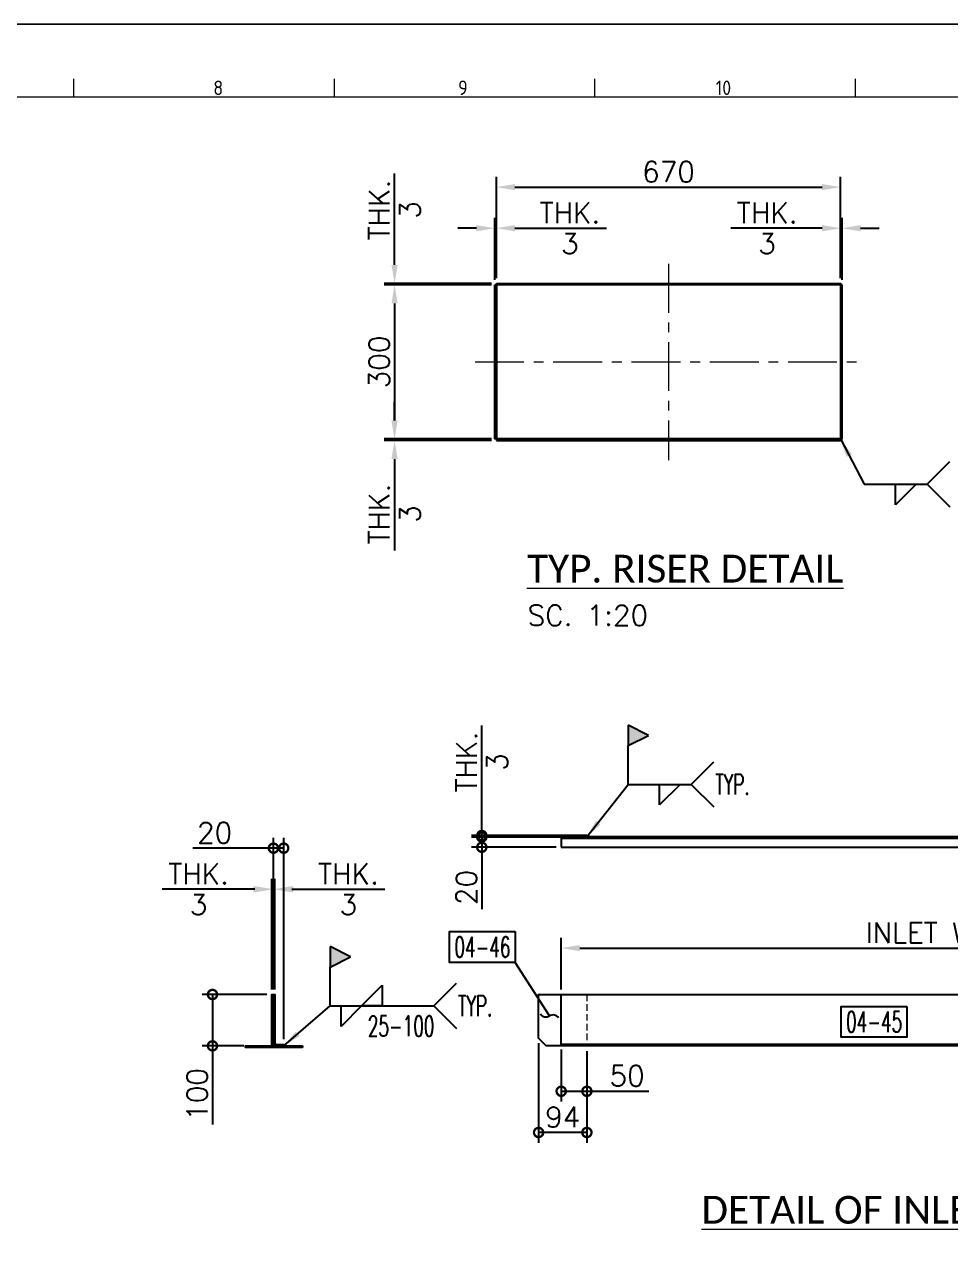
# Model space of a CAD drawing. Header units: inches. Extents: x -15980 to 45789, y -23276 to 2417.
# Drawn here: x 40985 to 42789, y -16766 to -14404 of the extents above; entities that cross this region are included whole.
import ezdxf
from ezdxf.enums import TextEntityAlignment as Align

# ---------------------------------------------------------------- set-up
doc = ezdxf.new("R2010")
doc.units = ezdxf.units.IN
doc.header["$MEASUREMENT"] = 0
doc.linetypes.add('CENTER', pattern=[50.8, 31.75, -6.35, 6.35, -6.35])
doc.linetypes.add('HIDDEN', pattern=[9.525, 6.35, -3.175])
for name, color, linetype, lineweight in [('CADRE', 254, 'Continuous', 5), ('Center line', 181, 'CENTER', 5), ('HIDDEN', 211, 'HIDDEN', 5), ('Plot Plan', 9, 'Continuous', 0), ('TEXT', 2, 'Continuous', 13)]:
    doc.layers.add(name, color=color, linetype=linetype, lineweight=lineweight)
doc.layers.add('dim', color=82, linetype='Continuous')
doc.styles.add('DIM', font='romans.shx')
doc.styles.add('ISO Proportional', font='isocp.shx')
doc.styles.add('ROMANS', font='ROMANS.shx', dxfattribs={"width": 0.9, "bigfont": '@extfont2.shx'})
doc.styles.add('style4', font='calibri.ttf')
doc.dimstyles.new('1x20', dxfattribs={"dimscale": 20, "dimtxt": 2, "dimasz": 1.8, "dimexe": 1, "dimexo": 0.5, "dimgap": 0.5, "dimtad": 1, "dimdsep": 46, "dimtxsty": 'DIM', "dimcen": 0, "dimclrd": 256, "dimclre": 256, "dimclrt": 2, "dimadec": 0, "dimazin": 0, "dimtfac": 1, "dimtmove": 0, "dimatfit": 3, "dimfxl": 0.7, "dimlwd": -1, "dimlwe": -1, "dimarcsym": 1})

# ---------------------------------------------------------------- blocks, each defined once
blk = doc.blocks.new('A$C7fdba84a')
blk.add_lwpolyline([(44, 0), (15, 0), (0, 15), (0, 100), (44, 100)])
at = {"layer": 'HIDDEN', "ltscale": 2}
blk.add_lwpolyline([(44, 100), (94, 100), (94, 0), (44, 0)], dxfattribs=at)
blk = doc.blocks.new('A$C45abd3ff')
for p, q in [((0, 103.5), (1887, 103.5)), ((0, 3.5), (0, 103.5)), ((1887, 103.5), (1887, 3.5)), ((1887, 6.5), (0, 6.5)), ((1887, 3.5), (0, 3.5))]:
    blk.add_line(p, q)
blk.add_arc((943.5, 6.5), 6.5, 0, 180)
blk = doc.blocks.new('A$C12c2955d')
blk.add_lwpolyline([(0, 0), (94, 0), (94, 3), (0, 3)], close=True)
blk = doc.blocks.new('A$Cb98586b9')
for p, q in [((0, 20), (1887, 20)), ((0, 0), (0, 20)), ((0, 17), (1887, 17)), ((1887, 0), (0, 0)), ((1887, 20), (1887, 0))]:
    blk.add_line(p, q)
blk = doc.blocks.new('A$Cc5473681')
for name, p in [('A$C12c2955d', (0, 20)), ('A$Cb98586b9', (44, 0))]:
    blk.add_blockref(name, p)
at = {"xscale": -1}
blk.add_blockref('A$C12c2955d', (1975, 20), dxfattribs=at)
blk = doc.blocks.new('*D972')
at = {"layer": 'Defpoints', "color": 0, "transparency": 16777216}
for p in [(43917.8, -16202.4), (42030.8, -16292.7), (43917.8, -16292.7)]:
    blk.add_point(p, dxfattribs=at)
at = {"layer": 'dim', "transparency": 16777216}
for p, q in [((42030.8, -16282.7), (42030.8, -16182.4)), ((42066.8, -16202.4), (43881.8, -16202.4)), ((43917.8, -16282.7), (43917.8, -16182.4))]:
    blk.add_line(p, q, dxfattribs=at)
for points in [[(42066.8, -16196.4), (42066.8, -16208.4), (42030.8, -16202.4)], [(43881.8, -16196.4), (43881.8, -16208.4), (43917.8, -16202.4)]]:
    blk.add_solid(points, dxfattribs=at)
at = {"layer": 'dim', "color": 2, "transparency": 16777216, "insert": (42974.3, -16172.4), "char_height": 40, "attachment_point": 5, "style": 'DIM'}
blk.add_mtext('INLET WEIR LENGTH=1887', dxfattribs=at)
blk = doc.blocks.new('_DotSmall')
at = {"color": 0, "linetype": 'ByBlock', "const_width": 0.5}
blk.add_lwpolyline([(-0.0625, 0, 1), (0.0625, 0, 1)], format="xyb", close=True, dxfattribs=at)
blk = doc.blocks.new('*D973')
at = {"layer": 'Defpoints', "color": 0, "transparency": 16777216}
for p in [(41876.2, -15983.1), (41996.6, -15983.1), (41996.6, -15986.1)]:
    blk.add_point(p, dxfattribs=at)
at = {"layer": 'dim', "transparency": 16777216}
for p, q in [((41876.2, -15983.1), (41876.2, -15769.2)), ((41986.6, -15983.1), (41856.2, -15983.1)), ((41986.6, -15986.1), (41856.2, -15986.1)), ((41876.2, -15986.1), (41876.2, -15983.1)), ((41876.2, -15986.1), (41876.2, -16022.1))]:
    blk.add_line(p, q, dxfattribs=at)
at = {"layer": 'dim', "transparency": 16777216, "xscale": 36, "yscale": 36, "zscale": 36}
for p, rotation in [((41876.2, -15983.1), 270), ((41876.2, -15986.1), 90)]:
    blk.add_blockref('_DotSmall', p, dxfattribs=dict(at, rotation=rotation))
at = {"layer": 'dim', "color": 2, "transparency": 16777216, "char_height": 40, "attachment_point": 5, "rotation": 90, "style": 'DIM'}
for s, insert in [('THK.', (41846.2, -15840.1)), ('3', (41906.2, -15840.1))]:
    blk.add_mtext(s, dxfattribs=dict(at, insert=insert))
blk = doc.blocks.new('*D974')
at = {"layer": 'Defpoints', "color": 0, "transparency": 16777216}
for p in [(42030.8, -15986.1), (41876.2, -16006.1), (42030.8, -16006.1)]:
    blk.add_point(p, dxfattribs=at)
at = {"layer": 'dim', "transparency": 16777216}
for p, q in [((42020.8, -15986.1), (41856.2, -15986.1)), ((41876.2, -15986.1), (41876.2, -16006.1)), ((42020.8, -16006.1), (41856.2, -16006.1)), ((41876.2, -16006.1), (41876.2, -16126.8))]:
    blk.add_line(p, q, dxfattribs=at)
at = {"layer": 'dim', "transparency": 16777216, "xscale": 36, "yscale": 36, "zscale": 36}
for p, rotation in [((41876.2, -15986.1), 90), ((41876.2, -16006.1), 270)]:
    blk.add_blockref('_DotSmall', p, dxfattribs=dict(at, rotation=rotation))
at = {"layer": 'dim', "color": 2, "transparency": 16777216, "insert": (41846.2, -16084.4), "char_height": 40, "attachment_point": 5, "rotation": 90, "style": 'DIM'}
blk.add_mtext('20', dxfattribs=at)
blk = doc.blocks.new('A$Caa92916d')
h = blk.add_hatch(color=3)
h.dxf.hatch_style = 1
h.paths.add_polyline_path([(0, 40), (0, 0), (40, 20)])
at = {"layer": 'dim'}
for p, q in [((0, 40), (0, 0)), ((40, 20), (0, 40)), ((0, 0), (40, 20))]:
    blk.add_line(p, q, dxfattribs=at)
blk = doc.blocks.new('*D975')
at = {"layer": 'Defpoints', "color": 0, "transparency": 16777216}
for p in [(41986.8, -16377.7), (42080.8, -16392.7), (41986.8, -16561.3)]:
    blk.add_point(p, dxfattribs=at)
at = {"layer": 'dim', "transparency": 16777216}
for p, q in [((41986.8, -16387.7), (41986.8, -16581.3)), ((42080.8, -16402.7), (42080.8, -16581.3)), ((42080.8, -16561.3), (41986.8, -16561.3))]:
    blk.add_line(p, q, dxfattribs=at)
at = {"layer": 'dim', "transparency": 16777216, "xscale": 36, "yscale": 36, "zscale": 36, "rotation": 180}
blk.add_blockref('_DotSmall', (41986.8, -16561.3), dxfattribs=at)
at = {"layer": 'dim', "transparency": 16777216, "xscale": 36, "yscale": 36, "zscale": 36}
blk.add_blockref('_DotSmall', (42080.8, -16561.3), dxfattribs=at)
at = {"layer": 'dim', "color": 2, "transparency": 16777216, "insert": (42033.8, -16531.3), "char_height": 40, "attachment_point": 5, "style": 'DIM'}
blk.add_mtext('94', dxfattribs=at)
blk = doc.blocks.new('*D976')
at = {"layer": 'Defpoints', "color": 0, "transparency": 16777216}
for p in [(42030.8, -16389.7), (42080.8, -16392.7), (42080.8, -16481.1)]:
    blk.add_point(p, dxfattribs=at)
at = {"layer": 'dim', "transparency": 16777216}
for p, q in [((42030.8, -16399.7), (42030.8, -16501.1)), ((42080.8, -16402.7), (42080.8, -16501.1)), ((42030.8, -16481.1), (42080.8, -16481.1)), ((42080.8, -16481.1), (42201.6, -16481.1))]:
    blk.add_line(p, q, dxfattribs=at)
at = {"layer": 'dim', "transparency": 16777216, "xscale": 36, "yscale": 36, "zscale": 36, "rotation": 180}
blk.add_blockref('_DotSmall', (42030.8, -16481.1), dxfattribs=at)
at = {"layer": 'dim', "transparency": 16777216, "xscale": 36, "yscale": 36, "zscale": 36}
blk.add_blockref('_DotSmall', (42080.8, -16481.1), dxfattribs=at)
at = {"layer": 'dim', "color": 2, "transparency": 16777216, "insert": (42159.2, -16451.1), "char_height": 40, "attachment_point": 5, "style": 'DIM'}
blk.add_mtext('50', dxfattribs=at)
blk = doc.blocks.new('A$Cbf4255ed')
blk.add_lwpolyline([(0, 3), (100, 3), (100, 0), (0, 0)], close=True)
blk = doc.blocks.new('A$C4129a3e4')
blk.add_lwpolyline([(20, 0), (6, 0, -0.414214), (0, 6), (0, 100), (3, 100), (3, 6, 0.414214), (6, 3), (20, 3)], format="xyb", close=True)
blk = doc.blocks.new('*D977')
at = {"layer": 'Defpoints', "color": 0, "transparency": 16777216}
for p in [(41470.4, -16007.8), (41470.4, -16292.7), (41490.4, -16389.7)]:
    blk.add_point(p, dxfattribs=at)
at = {"layer": 'dim', "transparency": 16777216}
for p, q in [((41470.4, -16282.7), (41470.4, -15987.8)), ((41490.4, -16379.7), (41490.4, -15987.8)), ((41470.4, -16007.8), (41313.7, -16007.8)), ((41490.4, -16007.8), (41470.4, -16007.8))]:
    blk.add_line(p, q, dxfattribs=at)
at = {"layer": 'dim', "transparency": 16777216, "xscale": 36, "yscale": 36, "zscale": 36, "rotation": 180}
blk.add_blockref('_DotSmall', (41470.4, -16007.8), dxfattribs=at)
at = {"layer": 'dim', "transparency": 16777216, "xscale": 36, "yscale": 36, "zscale": 36}
blk.add_blockref('_DotSmall', (41490.4, -16007.8), dxfattribs=at)
at = {"layer": 'dim', "color": 2, "transparency": 16777216, "insert": (41356, -15977.8), "char_height": 40, "attachment_point": 5, "style": 'DIM'}
blk.add_mtext('20', dxfattribs=at)
blk = doc.blocks.new('*D978')
at = {"layer": 'Defpoints', "color": 0, "transparency": 16777216}
for p in [(41467.4, -16087.8), (41467.4, -16292.7), (41470.4, -16292.7)]:
    blk.add_point(p, dxfattribs=at)
at = {"layer": 'dim', "transparency": 16777216}
for p, q in [((41467.4, -16282.7), (41467.4, -16067.8)), ((41470.4, -16282.7), (41470.4, -16067.8)), ((41431.4, -16087.8), (41253.5, -16087.8)), ((41470.4, -16087.8), (41467.4, -16087.8)), ((41506.4, -16087.8), (41542.4, -16087.8))]:
    blk.add_line(p, q, dxfattribs=at)
for points in [[(41431.4, -16081.8), (41431.4, -16093.8), (41467.4, -16087.8)], [(41506.4, -16081.8), (41506.4, -16093.8), (41470.4, -16087.8)]]:
    blk.add_solid(points, dxfattribs=at)
at = {"layer": 'dim', "color": 2, "transparency": 16777216, "char_height": 40, "attachment_point": 5, "style": 'DIM'}
for s, insert in [('THK.', (41324.5, -16057.8)), ('3', (41324.5, -16117.8))]:
    blk.add_mtext(s, dxfattribs=dict(at, insert=insert))
blk = doc.blocks.new('*D979')
at = {"layer": 'Defpoints', "color": 0, "transparency": 16777216}
for p in [(41351.7, -16292.7), (41467.4, -16292.7), (41422.6, -16392.7)]:
    blk.add_point(p, dxfattribs=at)
at = {"layer": 'dim', "transparency": 16777216}
for p, q in [((41457.4, -16292.7), (41331.7, -16292.7)), ((41351.7, -16292.7), (41351.7, -16392.7)), ((41412.6, -16392.7), (41331.7, -16392.7)), ((41351.7, -16392.7), (41351.7, -16545.9))]:
    blk.add_line(p, q, dxfattribs=at)
at = {"layer": 'dim', "transparency": 16777216, "xscale": 36, "yscale": 36, "zscale": 36}
for p, rotation in [((41351.7, -16292.7), 90), ((41351.7, -16392.7), 270)]:
    blk.add_blockref('_DotSmall', p, dxfattribs=dict(at, rotation=rotation))
at = {"layer": 'dim', "color": 2, "transparency": 16777216, "insert": (41321.7, -16487.3), "char_height": 40, "attachment_point": 5, "rotation": 90, "style": 'DIM'}
blk.add_mtext('100', dxfattribs=at)
blk = doc.blocks.new('*D980')
at = {"layer": 'Defpoints', "color": 0, "transparency": 16777216}
for p in [(41473.4, -16087.8), (41470.4, -16292.7), (41473.4, -16292.7)]:
    blk.add_point(p, dxfattribs=at)
at = {"layer": 'dim', "transparency": 16777216}
for p, q in [((41470.4, -16282.7), (41470.4, -16067.8)), ((41473.4, -16282.7), (41473.4, -16067.8)), ((41434.4, -16087.8), (41398.4, -16087.8)), ((41470.4, -16087.8), (41473.4, -16087.8)), ((41509.4, -16087.8), (41687.3, -16087.8))]:
    blk.add_line(p, q, dxfattribs=at)
for points in [[(41434.4, -16081.8), (41434.4, -16093.8), (41470.4, -16087.8)], [(41509.4, -16081.8), (41509.4, -16093.8), (41473.4, -16087.8)]]:
    blk.add_solid(points, dxfattribs=at)
at = {"layer": 'dim', "color": 2, "transparency": 16777216, "char_height": 40, "attachment_point": 5, "style": 'DIM'}
for s, insert in [('THK.', (41616.4, -16057.8)), ('3', (41616.4, -16117.8))]:
    blk.add_mtext(s, dxfattribs=dict(at, insert=insert))
blk = doc.blocks.new('A$C857603d8')
at = {"ltscale": 5}
blk.add_lwpolyline([(0, 3), (670, 3), (670, 0), (0, 0)], close=True, dxfattribs=at)
blk = doc.blocks.new('A$C65b09659')
at = {"ltscale": 5}
blk.add_lwpolyline([(0, 300), (3, 300), (3, 0), (0, 0)], close=True, dxfattribs=at)
blk = doc.blocks.new('A$Cce54e685')
for name, p in [('A$C65b09659', (0, 3)), ('A$C857603d8', (3, 303))]:
    blk.add_blockref(name, p)
at = {"xscale": -1}
blk.add_blockref('A$C65b09659', (676, 3), dxfattribs=at)
at = {"xscale": -1, "rotation": 180}
blk.add_blockref('A$C857603d8', (3, 3), dxfattribs=at)
blk = doc.blocks.new('*D981')
at = {"layer": 'Defpoints', "color": 0, "transparency": 16777216}
for p in [(42574.8, -14720.9), (41904.8, -14908.2), (42574.8, -14908.2)]:
    blk.add_point(p, dxfattribs=at)
at = {"layer": 'dim', "transparency": 16777216}
for p, q in [((41904.8, -14898.2), (41904.8, -14700.9)), ((42574.8, -14898.2), (42574.8, -14700.9)), ((41940.8, -14720.9), (42538.8, -14720.9))]:
    blk.add_line(p, q, dxfattribs=at)
for points in [[(41940.8, -14714.9), (41940.8, -14726.9), (41904.8, -14720.9)], [(42538.8, -14714.9), (42538.8, -14726.9), (42574.8, -14720.9)]]:
    blk.add_solid(points, dxfattribs=at)
at = {"layer": 'dim', "color": 2, "transparency": 16777216, "insert": (42239.8, -14690.9), "char_height": 40, "attachment_point": 5, "style": 'DIM'}
blk.add_mtext('670', dxfattribs=at)
blk = doc.blocks.new('*D982')
at = {"layer": 'Defpoints', "color": 0, "transparency": 16777216}
for p in [(41901.8, -14800.9), (41901.8, -14911.2), (41904.8, -14908.2)]:
    blk.add_point(p, dxfattribs=at)
at = {"layer": 'dim', "transparency": 16777216}
for p, q in [((41901.8, -14901.2), (41901.8, -14780.9)), ((41904.8, -14898.2), (41904.8, -14780.9)), ((41865.8, -14800.9), (41829.8, -14800.9)), ((41901.8, -14800.9), (41904.8, -14800.9)), ((41940.8, -14800.9), (42118.7, -14800.9))]:
    blk.add_line(p, q, dxfattribs=at)
for points in [[(41865.8, -14794.9), (41865.8, -14806.9), (41901.8, -14800.9)], [(41940.8, -14794.9), (41940.8, -14806.9), (41904.8, -14800.9)]]:
    blk.add_solid(points, dxfattribs=at)
at = {"layer": 'dim', "color": 2, "transparency": 16777216, "char_height": 40, "attachment_point": 5, "style": 'DIM'}
for s, insert in [('THK.', (42047.7, -14770.9)), ('3', (42047.7, -14830.9))]:
    blk.add_mtext(s, dxfattribs=dict(at, insert=insert))
blk = doc.blocks.new('*D983')
at = {"layer": 'Defpoints', "color": 0, "transparency": 16777216}
for p in [(42577.8, -14800.9), (42574.8, -14908.2), (42577.8, -14911.2)]:
    blk.add_point(p, dxfattribs=at)
at = {"layer": 'dim', "transparency": 16777216}
for p, q in [((42574.8, -14898.2), (42574.8, -14780.9)), ((42577.8, -14901.2), (42577.8, -14780.9)), ((42538.8, -14800.9), (42360.9, -14800.9)), ((42577.8, -14800.9), (42574.8, -14800.9)), ((42613.8, -14800.9), (42649.8, -14800.9))]:
    blk.add_line(p, q, dxfattribs=at)
for points in [[(42538.8, -14794.9), (42538.8, -14806.9), (42574.8, -14800.9)], [(42613.8, -14794.9), (42613.8, -14806.9), (42577.8, -14800.9)]]:
    blk.add_solid(points, dxfattribs=at)
at = {"layer": 'dim', "color": 2, "transparency": 16777216, "char_height": 40, "attachment_point": 5, "style": 'DIM'}
for s, insert in [('THK.', (42431.8, -14770.9)), ('3', (42431.8, -14830.9))]:
    blk.add_mtext(s, dxfattribs=dict(at, insert=insert))
blk = doc.blocks.new('*D984')
at = {"layer": 'Defpoints', "color": 0, "transparency": 16777216}
for p in [(41904.8, -14911.2), (41706.3, -15211.2), (41904.8, -15211.2)]:
    blk.add_point(p, dxfattribs=at)
at = {"layer": 'dim', "transparency": 16777216}
for p, q in [((41894.8, -14911.2), (41686.3, -14911.2)), ((41706.3, -14947.2), (41706.3, -15175.2)), ((41894.8, -15211.2), (41686.3, -15211.2))]:
    blk.add_line(p, q, dxfattribs=at)
for points in [[(41700.3, -14947.2), (41712.3, -14947.2), (41706.3, -14911.2)], [(41700.3, -15175.2), (41712.3, -15175.2), (41706.3, -15211.2)]]:
    blk.add_solid(points, dxfattribs=at)
at = {"layer": 'dim', "color": 2, "transparency": 16777216, "insert": (41676.3, -15061.2), "char_height": 40, "attachment_point": 5, "rotation": 90, "style": 'DIM'}
blk.add_mtext('300', dxfattribs=at)
blk = doc.blocks.new('*D985')
at = {"layer": 'Defpoints', "color": 0, "transparency": 16777216}
for p in [(41706.3, -14908.2), (41904.8, -14908.2), (41904.8, -14911.2)]:
    blk.add_point(p, dxfattribs=at)
at = {"layer": 'dim', "transparency": 16777216}
for p, q in [((41706.3, -14872.2), (41706.3, -14694.3)), ((41894.8, -14908.2), (41686.3, -14908.2)), ((41894.8, -14911.2), (41686.3, -14911.2)), ((41706.3, -14911.2), (41706.3, -14908.2)), ((41706.3, -14947.2), (41706.3, -14983.2))]:
    blk.add_line(p, q, dxfattribs=at)
for points in [[(41700.3, -14872.2), (41712.3, -14872.2), (41706.3, -14908.2)], [(41700.3, -14947.2), (41712.3, -14947.2), (41706.3, -14911.2)]]:
    blk.add_solid(points, dxfattribs=at)
at = {"layer": 'dim', "color": 2, "transparency": 16777216, "char_height": 40, "attachment_point": 5, "rotation": 90, "style": 'DIM'}
for s, insert in [('THK.', (41676.3, -14765.3)), ('3', (41736.3, -14765.3))]:
    blk.add_mtext(s, dxfattribs=dict(at, insert=insert))
blk = doc.blocks.new('*D986')
at = {"layer": 'Defpoints', "color": 0, "transparency": 16777216}
for p in [(41904.8, -15211.2), (41706.3, -15214.2), (41904.8, -15214.2)]:
    blk.add_point(p, dxfattribs=at)
at = {"layer": 'dim', "transparency": 16777216}
for p, q in [((41706.3, -15175.2), (41706.3, -15139.2)), ((41894.8, -15211.2), (41686.3, -15211.2)), ((41706.3, -15211.2), (41706.3, -15214.2)), ((41894.8, -15214.2), (41686.3, -15214.2)), ((41706.3, -15250.2), (41706.3, -15428.1))]:
    blk.add_line(p, q, dxfattribs=at)
for points in [[(41700.3, -15175.2), (41712.3, -15175.2), (41706.3, -15211.2)], [(41700.3, -15250.2), (41712.3, -15250.2), (41706.3, -15214.2)]]:
    blk.add_solid(points, dxfattribs=at)
at = {"layer": 'dim', "color": 2, "transparency": 16777216, "char_height": 40, "attachment_point": 5, "rotation": 90, "style": 'DIM'}
for s, insert in [('THK.', (41676.3, -15357.2)), ('3', (41736.3, -15357.2))]:
    blk.add_mtext(s, dxfattribs=dict(at, insert=insert))
blk = doc.blocks.new('A$Ceb6babff')
at = {"layer": 'CADRE', "color": 2}
for p, q in [((4615.8, 7291.7), (4615.8, 7247.5)), ((5250, 7291.7), (5250, 7247.5)), ((5884.2, 7291.7), (5884.2, 7247.5)), ((6518.3, 7291.7), (6518.3, 7247.5))]:
    blk.add_line(p, q, dxfattribs=at)
at = {"layer": 'CADRE', "color": 8}
blk.add_lwpolyline([(0, 0), (10500, 0), (10500, 7424.2), (0, 7424.2)], close=True, dxfattribs=at)
at = {"layer": 'CADRE', "color": 4}
blk.add_lwpolyline([(176.8, 7247.5), (10323.2, 7247.5), (10323.2, 176.8), (176.8, 176.8)], close=True, dxfattribs=at)
at = {"layer": 'Plot Plan', "linetype": 'ByBlock'}
blk.add_lwpolyline([(10500, 0), (0, 0), (0, 7424.2), (10500, 7424.2)], close=True, dxfattribs=at)
at = {"layer": 'CADRE', "color": 2, "style": 'ISO Proportional'}
for s, height, p in [('8', 35.4, (4968, 7269.6)), ('9', 35.4, (5563.5, 7269.6)), ('10', 35.35, (6197.7, 7269.6))]:
    blk.add_text(s, height=height, dxfattribs=at).set_placement(p, align=Align.MIDDLE)

msp = doc.modelspace()

# ---------------------------------------------------------------- linework, layer by layer
for p, q in [((41415.926, -16392.716), (41527.327, -16392.716)), ((41526.693, -16395.716), (41415.292, -16395.716))]:
    msp.add_line(p, q)
at = {"color": 1}
for points in [[(42682.022, -15339.11), (42682.022, -15299.11), (42722.022, -15299.11)], [(42222.515, -15923.584), (42222.515, -15883.584), (42262.515, -15883.584)], [(41682.153, -16274.697), (41682.153, -16314.697), (41642.153, -16314.697)], [(41602.153, -16354.697), (41602.153, -16314.697), (41642.153, -16314.697)]]:
    msp.add_lwpolyline(points, close=True, dxfattribs=at)
for points in [[(41415.926, -16392.716), (41415.581, -16393.009), (41414.86, -16393.62), (41415.944, -16394.307), (41415.427, -16395.543), (41415.292, -16395.716)], [(41527.327, -16392.716), (41526.982, -16393.009), (41526.261, -16393.62), (41527.345, -16394.307), (41526.828, -16395.543), (41526.693, -16395.716)]]:
    msp.add_open_spline(points, degree=3, knots=[0, 0, 0, 0, 1.09598604, 2.28944047, 3.06164214, 3.06164214, 3.06164214, 3.06164214])
at = {"layer": 'Center line', "ltscale": 3}
for p, q in [((42239.763, -14870.125), (42239.763, -15252.347)), ((41862.944, -15061.236), (42616.583, -15061.236))]:
    msp.add_line(p, q, dxfattribs=at)
at = {"layer": 'dim'}
for p, q in [((42743.466, -15299.11), (42787.497, -15255.078)), ((42743.466, -15299.11), (42787.497, -15343.142)), ((42160.992, -15883.584), (42160.992, -15808.169)), ((42283.958, -15883.584), (42327.99, -15839.553)), ((42283.958, -15883.584), (42327.99, -15927.616)), ((41580.631, -16314.697), (41580.631, -16239.282)), ((41782.912, -16314.697), (41826.944, -16270.665)), ((41782.912, -16314.697), (41826.944, -16358.729))]:
    msp.add_line(p, q, dxfattribs=at)
for points in [[(41941.449, -16170.275), (41941.449, -16230.275), (41813.449, -16230.275), (41813.449, -16170.275)], [(42704.194, -16315.763), (42704.194, -16375.763), (42576.194, -16375.763), (42576.194, -16315.763)]]:
    msp.add_lwpolyline(points, close=True, dxfattribs=at)

# ---------------------------------------------------------------- block references
at = {"xscale": 0.8, "yscale": 0.8, "zscale": 0.8}
msp.add_blockref('A$Ceb6babff', (37388.56, -20343.245), dxfattribs=at)
for name, p in [('A$Cce54e685', (41901.763, -15214.236)), ('A$Caa92916d', (42160.992, -15808.169)), ('A$Caa92916d', (41580.631, -16239.282)), ('A$C4129a3e4', (41470.412, -16392.716)), ('A$C7fdba84a', (41986.8, -16392.716)), ('A$C45abd3ff', (42030.8, -16396.216))]:
    msp.add_blockref(name, p)
at = {"xscale": -1}
msp.add_blockref('A$Cc5473681', (43961.8, -16006.059), dxfattribs=at)
at = {"rotation": 270}
msp.add_blockref('A$Cbf4255ed', (41467.412, -16292.716), dxfattribs=at)

# ---------------------------------------------------------------- texts
at = {"layer": 'TEXT', "style": 'style4'}
for s, p in [('%%UTYP. RISER DETAIL', (42272.369, -15463.686)), ('%%UDETAIL OF INLET WEIR', (42687.098, -16711.843))]:
    msp.add_text(s, height=54, dxfattribs=at).set_placement(p, align=Align.MIDDLE_CENTER)
at = {"layer": 'TEXT', "ltscale": 0.5, "style": 'ROMANS'}
msp.add_text('SC. 1:20', height=40, dxfattribs=at).set_placement((41965.311, -15574.645))
at = {"layer": 'TEXT', "ltscale": 0.5, "style": 'ROMANS', "width": 0.6}
for s, rotation, p in [('TYP.', 0.000056, (42364.14, -15883.584)), ('04-46', 359.999944, (41877.449, -16200.275)), ('TYP.', 0.000056, (41863.094, -16314.697)), ('25-100', 0.000056, (41719.087, -16354.137)), ('04-45', 359.999944, (42640.194, -16345.763))]:
    msp.add_text(s, height=40, rotation=rotation, dxfattribs=at).set_placement(p, align=Align.MIDDLE_CENTER)

# ---------------------------------------------------------------- dimensions: what is measured, and where the dimension line sits
at = {"layer": 'dim'}
for base, p1, p2, override, picture, middle in [((42574.763, -14720.87), (41904.763, -14908.236), (42574.763, -14908.236), {"dimtmove": 0}, '*D981', (42239.763, -14720.87)), ((41470.412, -16007.841), (41490.412, -16389.716), (41470.412, -16292.716), {"dimblk1": 'DotSmall', "dimblk2": 'DotSmall', "dimsah": 1, "dimtmove": 0}, '*D977', (41356.031, -16007.841))]:
    dim = msp.add_linear_dim(base=base, p1=p1, p2=p2, dimstyle='1x20', override=override, dxfattribs=at)
    dim.commit()
    dim.dimension.update_dxf_attribs({"geometry": picture, "text_midpoint": middle, "dimtype": 160})
for base, p1, p2, angle, picture, middle in [((41706.317, -14908.236), (41904.763, -14911.236), (41904.763, -14908.236), 90, '*D985', (41706.317, -14765.283)), ((41706.317, -15214.236), (41904.763, -15211.236), (41904.763, -15214.236), 270, '*D986', (41706.317, -15357.188)), ((41473.412, -16087.841), (41470.412, -16292.716), (41473.412, -16292.716), 180, '*D980', (41616.364, -16087.841))]:
    dim = msp.add_linear_dim(base=base, p1=p1, p2=p2, angle=angle, text='THK.\\X<>', dimstyle='1x20', dxfattribs=at)
    dim.commit()
    dim.dimension.update_dxf_attribs({"geometry": picture, "text_midpoint": middle})
dim = msp.add_linear_dim(base=(41901.763, -14800.87), p1=(41904.763, -14908.236), p2=(41901.763, -14911.236), text='THK.\\X<>', dimstyle='1x20', override={"dimtmove": 0}, dxfattribs=at)
dim.commit()
dim.dimension.update_dxf_attribs({"geometry": '*D982', "text_midpoint": (42047.716, -14800.87), "dimtype": 160})
dim = msp.add_linear_dim(base=(42577.763, -14800.87), p1=(42574.763, -14908.236), p2=(42577.763, -14911.236), angle=180, text='THK.\\X<>', dimstyle='1x20', dxfattribs=at)
dim.commit()
dim.dimension.update_dxf_attribs({"geometry": '*D983', "text_midpoint": (42431.811, -14800.87), "dimtype": 160})
dim = msp.add_linear_dim(base=(41706.317, -15211.236), p1=(41904.763, -14911.236), p2=(41904.763, -15211.236), angle=90, dimstyle='1x20', dxfattribs=at)
dim.commit()
dim.dimension.update_dxf_attribs({"geometry": '*D984', "text_midpoint": (41676.317, -15061.236)})
dim = msp.add_linear_dim(base=(41876.215, -15983.059), p1=(41996.564, -15986.059), p2=(41996.564, -15983.059), angle=90, text='THK.\\X<>', dimstyle='1x20', override={"dimblk1": 'DotSmall', "dimblk2": 'DotSmall', "dimsah": 1}, dxfattribs=at)
dim.commit()
dim.dimension.update_dxf_attribs({"geometry": '*D973', "text_midpoint": (41876.215, -15840.106)})
dim = msp.add_linear_dim(base=(41876.215, -16006.059), p1=(42030.8, -15986.059), p2=(42030.8, -16006.059), angle=90, dimstyle='1x20', override={"dimblk1": 'DotSmall', "dimblk2": 'DotSmall', "dimsah": 1}, dxfattribs=at)
dim.commit()
dim.dimension.update_dxf_attribs({"geometry": '*D974', "text_midpoint": (41846.215, -16084.44)})
dim = msp.add_linear_dim(base=(41467.412, -16087.841), p1=(41470.412, -16292.716), p2=(41467.412, -16292.716), text='THK.\\X<>', dimstyle='1x20', override={"dimtmove": 0}, dxfattribs=at)
dim.commit()
dim.dimension.update_dxf_attribs({"geometry": '*D978', "text_midpoint": (41324.46, -16087.841)})
dim = msp.add_linear_dim(base=(43917.8, -16202.408), p1=(42030.8, -16292.716), p2=(43917.8, -16292.716), text='INLET WEIR LENGTH=<>', dimstyle='1x20', dxfattribs=at)
dim.commit()
dim.dimension.update_dxf_attribs({"geometry": '*D972', "text_midpoint": (42974.3, -16172.408)})
dim = msp.add_linear_dim(base=(41351.729, -16292.716), p1=(41422.575, -16392.716), p2=(41467.412, -16292.716), angle=90, dimstyle='1x20', override={"dimblk1": 'DotSmall', "dimblk2": 'DotSmall', "dimsah": 1}, dxfattribs=at)
dim.commit()
dim.dimension.update_dxf_attribs({"geometry": '*D979', "text_midpoint": (41351.729, -16487.287), "dimtype": 160})
for base, p1, p2, picture, middle in [((41986.8, -16561.302), (42080.8, -16392.716), (41986.8, -16377.716), '*D975', (42033.8, -16531.302)), ((42080.8, -16481.127), (42030.8, -16389.716), (42080.8, -16392.716), '*D976', (42159.181, -16451.127))]:
    dim = msp.add_linear_dim(base=base, p1=p1, p2=p2, dimstyle='1x20', override={"dimblk1": 'DotSmall', "dimblk2": 'DotSmall', "dimsah": 1}, dxfattribs=at)
    dim.commit()
    dim.dimension.update_dxf_attribs({"geometry": picture, "text_midpoint": middle})

# ---------------------------------------------------------------- leaders
for points in [[(42574.763, -15211.236), (42620.499, -15299.11), (42743.466, -15299.11)], [(42080.8, -15986.059), (42160.992, -15883.584), (42283.958, -15883.584)], [(41490.412, -16392.716), (41580.631, -16314.697), (41782.912, -16314.697)]]:
    msp.add_leader(points, dimstyle='1x20', dxfattribs=at)
msp.add_leader([(42007.962, -16334.446), (41941.449, -16230.275)], dimstyle='1x20', override={"dimgap": 0.5, "dimtad": 0, "dimldrblk": 'Integral'}, dxfattribs=at)

doc.saveas('drawing.dxf')
